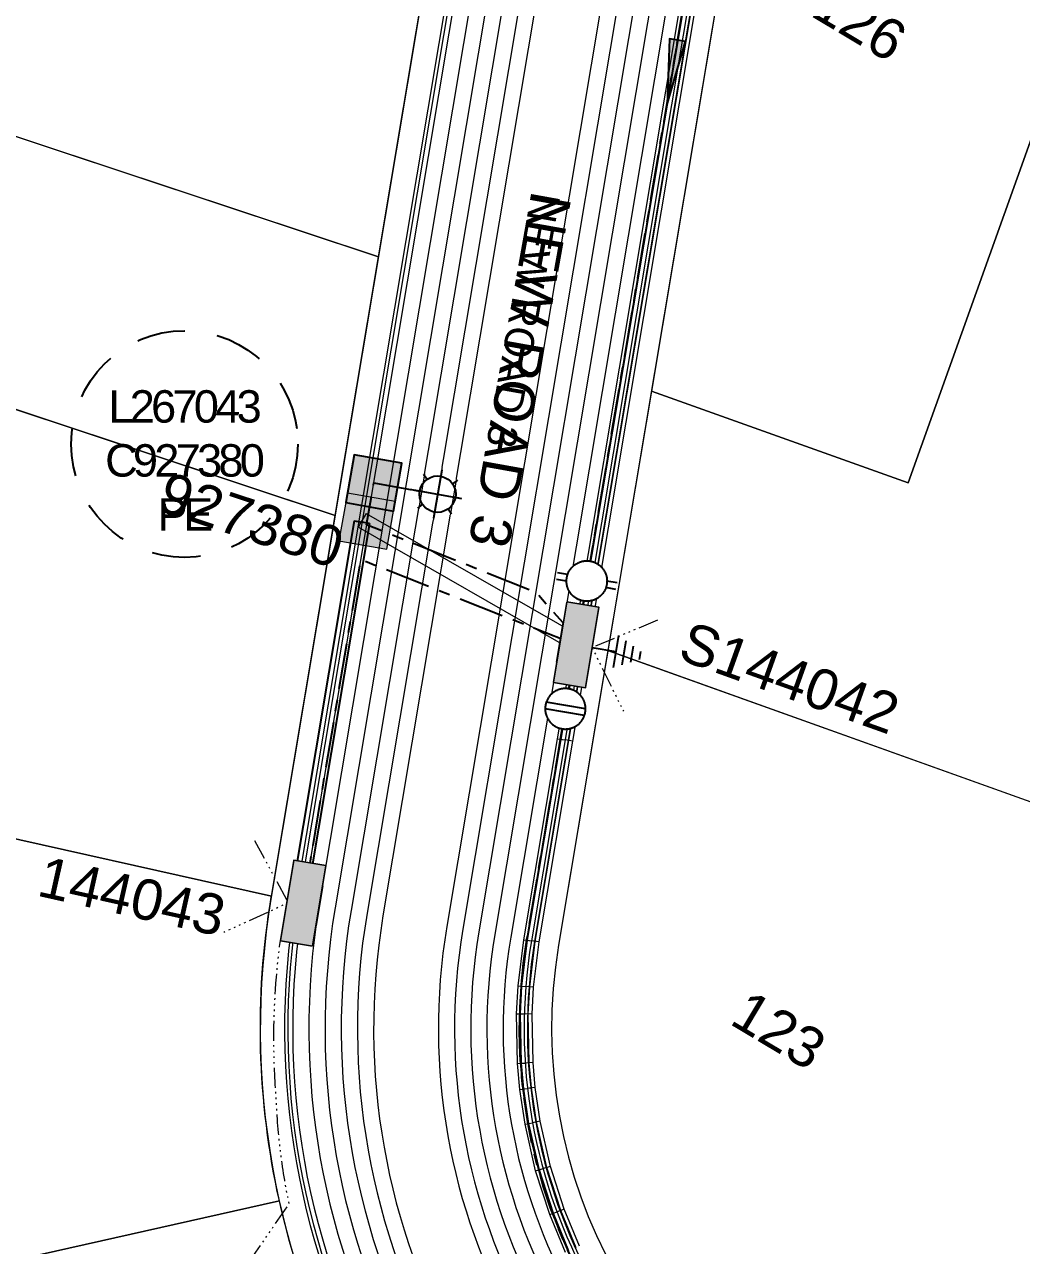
# Model space of a CAD drawing. Header units: metres. Extents: x 264965 to 265706, y 6180501 to 6181430.
# Drawn here: x 265396.2 to 265457.8, y 6180834.6 to 6180910 of the extents above; entities that cross this region are included whole.
import ezdxf
from ezdxf.enums import TextEntityAlignment as Align

# ---------------------------------------------------------------- set-up
doc = ezdxf.new("R2010")
doc.units = ezdxf.units.M
for name, pattern in [('Cable Exist UG', [7, 4, -1, 1, -1]), ('Dash', [5, 3, -2]), ('PHANTOMX2', [5.6, 2.5, -0.5, 0.15, -0.5, 0.15, -0.5, 0.15, -0.5, 0.15, -0.5])]:
    doc.linetypes.add(name, pattern=pattern)
doc.layers.get('0').update_dxf_attribs({"color": 6})
for name, color, linetype, lineweight in [('_User Miscellaneous1', 30, 'Continuous', 13), ('_User Miscellaneous10', 241, 'Continuous', 13), ('_User_HV_Exist', 1, 'Continuous', 25), ('_User_LV_Exist', 5, 'Continuous', 25), ('_User_SL_Exist', 4, 'Continuous', 25), ('Cadastre Developer_SP_NEW', 92, 'Continuous', 15)]:
    doc.layers.add(name, color=color, linetype=linetype, lineweight=lineweight)
doc.layers.add('_User Miscellaneous12', color=252, linetype='Continuous', lineweight=13, plot=False, transparency=0.5)
for name, color, linetype in [('Equip_LV_NEW', 2, 'Continuous'), ('Equip_SP_SL_EXT', 7, 'Continuous'), ('SupportsUG_SP_LV_EXT', 7, 'Continuous'), ('UG_Details_SP_MISC', 7, 'Continuous')]:
    doc.layers.add(name, color=color, linetype=linetype)
doc.styles.add('ARIAL', font='arial.ttf', dxfattribs={"height": 2})
doc.styles.add('SL_LABEL', font='arial.ttf', dxfattribs={"height": 2})
doc.styles.get("Standard").update_dxf_attribs({"font": 'arial.ttf'})
doc.linetypes.add('Cable New UG', pattern='A,6,-0.05,["X",Standard,S=1.8,R=0,X=0,Y=-0.94],-1.8', length=7.85)
doc.linetypes.add('Cable o', pattern='A,4,-0.01,["O",Standard,S=1.5,R=0,X=0,Y=-0.75],-1.6', length=5.61)

# ---------------------------------------------------------------- blocks, each defined once
blk = doc.blocks.new('LV_UG_LINKS_CLOSED_NEW')
at = {"layer": 'Equip_LV_NEW'}
for tag, flags, p in [('CONSTRUCTED_VOLTAGE', 9, (3.167, -1.833)), ('OPERATING_VOLTAGE', 9, (3.167, -2.167)), ('ORIENTATION', 9, (3.167, -2.333)), ('NO_PHASES', 9, (3.167, -2)), ('STATE', 9, (3.167, -2.5)), ('SWITCH_TYPE', 9, (3.167, -2.667)), ('USAGE', 9, (3.167, -2.833)), ('NOTES', 9, (3.167, -3)), ('TYPE', 9, (3.167, -3.833)), ('OWNED_BY', 9, (3.167, -3.167)), ('OPERATED_BY', 9, (3.167, -3.333)), ('MAINTAINED_BY', 9, (3.167, -3.5)), ('NUMBER_OF_PHASES', 9, (3.167, -3.667)), ('Z', 1, (3.167, -4))]:
    blk.add_attdef(tag, text='', height=0.167, dxfattribs=dict(at, flags=flags)).set_placement(p, align=Align.MIDDLE_LEFT)
blk.add_wipeout([(4, 1.25), (3.969, 1.25), (3.939, 1.248), (3.908, 1.247), (3.877, 1.244), (3.847, 1.241), (3.817, 1.236), (3.786, 1.232), (3.756, 1.226), (3.726, 1.22), (3.696, 1.213), (3.667, 1.205), (3.637, 1.196), (3.608, 1.187), (3.579, 1.177), (3.55, 1.166), (3.522, 1.155), (3.493, 1.143), (3.466, 1.13), (3.438, 1.117), (3.411, 1.102), (3.384, 1.088), (3.357, 1.072), (3.331, 1.056), (3.306, 1.039), (3.28, 1.022), (3.255, 1.004), (3.231, 0.985), (3.207, 0.966), (3.184, 0.947), (3.161, 0.926), (3.138, 0.905), (3.116, 0.884), (3.095, 0.862), (3.074, 0.839), (3.053, 0.816), (3.034, 0.793), (3.015, 0.769), (2.996, 0.745), (2.978, 0.72), (2.961, 0.694), (2.944, 0.669), (2.928, 0.643), (2.912, 0.616), (2.898, 0.589), (2.883, 0.562), (2.87, 0.534), (2.857, 0.507), (2.845, 0.478), (2.834, 0.45), (2.823, 0.421), (2.813, 0.392), (2.804, 0.363), (2.795, 0.333), (2.787, 0.304), (2.78, 0.274), (2.774, 0.244), (2.768, 0.214), (2.764, 0.183), (2.759, 0.153), (2.756, 0.123), (2.753, 0.092), (2.752, 0.061), (2.75, 0.031), (2.75, 0), (2.75, -0.031), (2.752, -0.061), (2.753, -0.092), (2.756, -0.123), (2.759, -0.153), (2.764, -0.183), (2.768, -0.214), (2.774, -0.244), (2.78, -0.274), (2.787, -0.304), (2.795, -0.333), (2.804, -0.363), (2.813, -0.392), (2.823, -0.421), (2.834, -0.45), (2.845, -0.478), (2.857, -0.507), (2.87, -0.534), (2.883, -0.562), (2.898, -0.589), (2.912, -0.616), (2.928, -0.643), (2.944, -0.669), (2.961, -0.694), (2.978, -0.72), (2.996, -0.745), (3.015, -0.769), (3.034, -0.793), (3.053, -0.816), (3.074, -0.839), (3.095, -0.862), (3.116, -0.884), (3.138, -0.905), (3.161, -0.926), (3.184, -0.947), (3.207, -0.966), (3.231, -0.985), (3.255, -1.004), (3.28, -1.022), (3.306, -1.039), (3.331, -1.056), (3.357, -1.072), (3.384, -1.088), (3.411, -1.102), (3.438, -1.117), (3.466, -1.13), (3.493, -1.143), (3.522, -1.155), (3.55, -1.166), (3.579, -1.177), (3.608, -1.187), (3.637, -1.196), (3.667, -1.205), (3.696, -1.213), (3.726, -1.22), (3.756, -1.226), (3.786, -1.232), (3.817, -1.236), (3.847, -1.241), (3.877, -1.244), (3.908, -1.247), (3.939, -1.248), (3.969, -1.25), (4, -1.25), (4.031, -1.25), (4.061, -1.248), (4.092, -1.247), (4.123, -1.244), (4.153, -1.241), (4.183, -1.236), (4.214, -1.232), (4.244, -1.226), (4.274, -1.22), (4.304, -1.213), (4.333, -1.205), (4.363, -1.196), (4.392, -1.187), (4.421, -1.177), (4.45, -1.166), (4.478, -1.155), (4.507, -1.143), (4.534, -1.13), (4.562, -1.117), (4.589, -1.102), (4.616, -1.088), (4.643, -1.072), (4.669, -1.056), (4.694, -1.039), (4.72, -1.022), (4.745, -1.004), (4.769, -0.985), (4.793, -0.966), (4.816, -0.947), (4.839, -0.926), (4.862, -0.905), (4.884, -0.884), (4.905, -0.862), (4.926, -0.839), (4.947, -0.816), (4.966, -0.793), (4.985, -0.769), (5.004, -0.745), (5.022, -0.72), (5.039, -0.694), (5.056, -0.669), (5.072, -0.643), (5.088, -0.616), (5.102, -0.589), (5.117, -0.562), (5.13, -0.534), (5.143, -0.507), (5.155, -0.478), (5.166, -0.45), (5.177, -0.421), (5.187, -0.392), (5.196, -0.363), (5.205, -0.333), (5.213, -0.304), (5.22, -0.274), (5.226, -0.244), (5.232, -0.214), (5.236, -0.183), (5.241, -0.153), (5.244, -0.123), (5.247, -0.092), (5.248, -0.061), (5.25, -0.031), (5.25, 0), (5.25, 0.031), (5.248, 0.061), (5.247, 0.092), (5.244, 0.123), (5.241, 0.153), (5.236, 0.183), (5.232, 0.214), (5.226, 0.244), (5.22, 0.274), (5.213, 0.304), (5.205, 0.333), (5.196, 0.363), (5.187, 0.392), (5.177, 0.421), (5.166, 0.45), (5.155, 0.478), (5.143, 0.507), (5.13, 0.534), (5.117, 0.562), (5.102, 0.589), (5.088, 0.616), (5.072, 0.643), (5.056, 0.669), (5.039, 0.694), (5.022, 0.72), (5.004, 0.745), (4.985, 0.769), (4.966, 0.793), (4.947, 0.816), (4.926, 0.839), (4.905, 0.862), (4.884, 0.884), (4.862, 0.905), (4.839, 0.926), (4.816, 0.947), (4.793, 0.966), (4.769, 0.985), (4.745, 1.004), (4.72, 1.022), (4.694, 1.039), (4.669, 1.056), (4.643, 1.072), (4.616, 1.088), (4.589, 1.102), (4.562, 1.117), (4.534, 1.13), (4.507, 1.143), (4.478, 1.155), (4.45, 1.166), (4.421, 1.177), (4.392, 1.187), (4.363, 1.196), (4.333, 1.205), (4.304, 1.213), (4.274, 1.22), (4.244, 1.226), (4.214, 1.232), (4.183, 1.236), (4.153, 1.241), (4.123, 1.244), (4.092, 1.247), (4.061, 1.248), (4.031, 1.25)]).dxf.layer = 'Equip_LV_NEW'
for p, q in [((3.792, 1.232), (3.792, -1.232)), ((4.208, 1.232), (4.208, -1.232))]:
    blk.add_line(p, q, dxfattribs=at)
at = {"layer": 'Equip_LV_NEW', "flags": 128}
blk.add_lwpolyline([(4, 1.25), (3.969, 1.25), (3.939, 1.248), (3.908, 1.247), (3.877, 1.244), (3.847, 1.241), (3.817, 1.236), (3.786, 1.232), (3.756, 1.226), (3.726, 1.22), (3.696, 1.213), (3.667, 1.205), (3.637, 1.196), (3.608, 1.187), (3.579, 1.177), (3.55, 1.166), (3.522, 1.155), (3.493, 1.143), (3.466, 1.13), (3.438, 1.117), (3.411, 1.102), (3.384, 1.088), (3.357, 1.072), (3.331, 1.056), (3.306, 1.039), (3.28, 1.022), (3.255, 1.004), (3.231, 0.985), (3.207, 0.966), (3.184, 0.947), (3.161, 0.926), (3.138, 0.905), (3.116, 0.884), (3.095, 0.862), (3.074, 0.839), (3.053, 0.816), (3.034, 0.793), (3.015, 0.769), (2.996, 0.745), (2.978, 0.72), (2.961, 0.694), (2.944, 0.669), (2.928, 0.643), (2.912, 0.616), (2.898, 0.589), (2.883, 0.562), (2.87, 0.534), (2.857, 0.507), (2.845, 0.478), (2.834, 0.45), (2.823, 0.421), (2.813, 0.392), (2.804, 0.363), (2.795, 0.333), (2.787, 0.304), (2.78, 0.274), (2.774, 0.244), (2.768, 0.214), (2.764, 0.183), (2.759, 0.153), (2.756, 0.123), (2.753, 0.092), (2.752, 0.061), (2.75, 0.031), (2.75, 0), (2.75, -0.031), (2.752, -0.061), (2.753, -0.092), (2.756, -0.123), (2.759, -0.153), (2.764, -0.183), (2.768, -0.214), (2.774, -0.244), (2.78, -0.274), (2.787, -0.304), (2.795, -0.333), (2.804, -0.363), (2.813, -0.392), (2.823, -0.421), (2.834, -0.45), (2.845, -0.478), (2.857, -0.507), (2.87, -0.534), (2.883, -0.562), (2.898, -0.589), (2.912, -0.616), (2.928, -0.643), (2.944, -0.669), (2.961, -0.694), (2.978, -0.72), (2.996, -0.745), (3.015, -0.769), (3.034, -0.793), (3.053, -0.816), (3.074, -0.839), (3.095, -0.862), (3.116, -0.884), (3.138, -0.905), (3.161, -0.926), (3.184, -0.947), (3.207, -0.966), (3.231, -0.985), (3.255, -1.004), (3.28, -1.022), (3.306, -1.039), (3.331, -1.056), (3.357, -1.072), (3.384, -1.088), (3.411, -1.102), (3.438, -1.117), (3.466, -1.13), (3.493, -1.143), (3.522, -1.155), (3.55, -1.166), (3.579, -1.177), (3.608, -1.187), (3.637, -1.196), (3.667, -1.205), (3.696, -1.213), (3.726, -1.22), (3.756, -1.226), (3.786, -1.232), (3.817, -1.236), (3.847, -1.241), (3.877, -1.244), (3.908, -1.247), (3.939, -1.248), (3.969, -1.25), (4, -1.25), (4.031, -1.25), (4.061, -1.248), (4.092, -1.247), (4.123, -1.244), (4.153, -1.241), (4.183, -1.236), (4.214, -1.232), (4.244, -1.226), (4.274, -1.22), (4.304, -1.213), (4.333, -1.205), (4.363, -1.196), (4.392, -1.187), (4.421, -1.177), (4.45, -1.166), (4.478, -1.155), (4.507, -1.143), (4.534, -1.13), (4.562, -1.117), (4.589, -1.102), (4.616, -1.088), (4.643, -1.072), (4.669, -1.056), (4.694, -1.039), (4.72, -1.022), (4.745, -1.004), (4.769, -0.985), (4.793, -0.966), (4.816, -0.947), (4.839, -0.926), (4.862, -0.905), (4.884, -0.884), (4.905, -0.862), (4.926, -0.839), (4.947, -0.816), (4.966, -0.793), (4.985, -0.769), (5.004, -0.745), (5.022, -0.72), (5.039, -0.694), (5.056, -0.669), (5.072, -0.643), (5.088, -0.616), (5.102, -0.589), (5.117, -0.562), (5.13, -0.534), (5.143, -0.507), (5.155, -0.478), (5.166, -0.45), (5.177, -0.421), (5.187, -0.392), (5.196, -0.363), (5.205, -0.333), (5.213, -0.304), (5.22, -0.274), (5.226, -0.244), (5.232, -0.214), (5.236, -0.183), (5.241, -0.153), (5.244, -0.123), (5.247, -0.092), (5.248, -0.061), (5.25, -0.031), (5.25, 0), (5.25, 0.031), (5.248, 0.061), (5.247, 0.092), (5.244, 0.123), (5.241, 0.153), (5.236, 0.183), (5.232, 0.214), (5.226, 0.244), (5.22, 0.274), (5.213, 0.304), (5.205, 0.333), (5.196, 0.363), (5.187, 0.392), (5.177, 0.421), (5.166, 0.45), (5.155, 0.478), (5.143, 0.507), (5.13, 0.534), (5.117, 0.562), (5.102, 0.589), (5.088, 0.616), (5.072, 0.643), (5.056, 0.669), (5.039, 0.694), (5.022, 0.72), (5.004, 0.745), (4.985, 0.769), (4.966, 0.793), (4.947, 0.816), (4.926, 0.839), (4.905, 0.862), (4.884, 0.884), (4.862, 0.905), (4.839, 0.926), (4.816, 0.947), (4.793, 0.966), (4.769, 0.985), (4.745, 1.004), (4.72, 1.022), (4.694, 1.039), (4.669, 1.056), (4.643, 1.072), (4.616, 1.088), (4.589, 1.102), (4.562, 1.117), (4.534, 1.13), (4.507, 1.143), (4.478, 1.155), (4.45, 1.166), (4.421, 1.177), (4.392, 1.187), (4.363, 1.196), (4.333, 1.205), (4.304, 1.213), (4.274, 1.22), (4.244, 1.226), (4.214, 1.232), (4.183, 1.236), (4.153, 1.241), (4.123, 1.244), (4.092, 1.247), (4.061, 1.248), (4.031, 1.25)], close=True, dxfattribs=at)
at = {"layer": 'Equip_LV_NEW', "flags": 9}
blk.add_attdef('ACTUAL_STATUS', text='', height=0.167, dxfattribs=at).set_placement((3.167, -1.667), align=Align.MIDDLE_LEFT)
blk = doc.blocks.new('LV_UG_LINKS_OPEN_NEW')
at = {"layer": 'Equip_LV_NEW'}
for tag, flags, p in [('CONSTRUCTED_VOLTAGE', 9, (3.167, -1.833)), ('OPERATING_VOLTAGE', 9, (3.167, -2.167)), ('ORIENTATION', 9, (3.167, -2.333)), ('NO_PHASES', 9, (3.167, -2)), ('STATE', 9, (3.167, -2.5)), ('SWITCH_TYPE', 9, (3.167, -2.667)), ('USAGE', 9, (3.167, -2.833)), ('NOTES', 9, (3.167, -3)), ('TYPE', 9, (3.167, -3.833)), ('OWNED_BY', 9, (3.167, -3.167)), ('OPERATED_BY', 9, (3.167, -3.333)), ('MAINTAINED_BY', 9, (3.167, -3.5)), ('NUMBER_OF_PHASES', 9, (3.167, -3.667)), ('Z', 1, (3.167, -4))]:
    blk.add_attdef(tag, text='', height=0.167, dxfattribs=dict(at, flags=flags)).set_placement(p, align=Align.MIDDLE_LEFT)
blk.add_wipeout([(4, 1.25), (3.969, 1.25), (3.939, 1.248), (3.908, 1.247), (3.877, 1.244), (3.847, 1.241), (3.817, 1.236), (3.786, 1.232), (3.756, 1.226), (3.726, 1.22), (3.696, 1.213), (3.667, 1.205), (3.637, 1.196), (3.608, 1.187), (3.579, 1.177), (3.55, 1.166), (3.522, 1.155), (3.493, 1.143), (3.466, 1.13), (3.438, 1.117), (3.411, 1.102), (3.384, 1.088), (3.357, 1.072), (3.331, 1.056), (3.306, 1.039), (3.28, 1.022), (3.255, 1.004), (3.231, 0.985), (3.207, 0.966), (3.184, 0.947), (3.161, 0.926), (3.138, 0.905), (3.116, 0.884), (3.095, 0.862), (3.074, 0.839), (3.053, 0.816), (3.034, 0.793), (3.015, 0.769), (2.996, 0.745), (2.978, 0.72), (2.961, 0.694), (2.944, 0.669), (2.928, 0.643), (2.912, 0.616), (2.898, 0.589), (2.883, 0.562), (2.87, 0.534), (2.857, 0.507), (2.845, 0.478), (2.834, 0.45), (2.823, 0.421), (2.813, 0.392), (2.804, 0.363), (2.795, 0.333), (2.787, 0.304), (2.78, 0.274), (2.774, 0.244), (2.768, 0.214), (2.764, 0.183), (2.759, 0.153), (2.756, 0.123), (2.753, 0.092), (2.752, 0.061), (2.75, 0.031), (2.75, 0), (2.75, -0.031), (2.752, -0.061), (2.753, -0.092), (2.756, -0.123), (2.759, -0.153), (2.764, -0.183), (2.768, -0.214), (2.774, -0.244), (2.78, -0.274), (2.787, -0.304), (2.795, -0.333), (2.804, -0.363), (2.813, -0.392), (2.823, -0.421), (2.834, -0.45), (2.845, -0.478), (2.857, -0.507), (2.87, -0.534), (2.883, -0.562), (2.898, -0.589), (2.912, -0.616), (2.928, -0.643), (2.944, -0.669), (2.961, -0.694), (2.978, -0.72), (2.996, -0.745), (3.015, -0.769), (3.034, -0.793), (3.053, -0.816), (3.074, -0.839), (3.095, -0.862), (3.116, -0.884), (3.138, -0.905), (3.161, -0.926), (3.184, -0.947), (3.207, -0.966), (3.231, -0.985), (3.255, -1.004), (3.28, -1.022), (3.306, -1.039), (3.331, -1.056), (3.357, -1.072), (3.384, -1.088), (3.411, -1.102), (3.438, -1.117), (3.466, -1.13), (3.493, -1.143), (3.522, -1.155), (3.55, -1.166), (3.579, -1.177), (3.608, -1.187), (3.637, -1.196), (3.667, -1.205), (3.696, -1.213), (3.726, -1.22), (3.756, -1.226), (3.786, -1.232), (3.817, -1.236), (3.847, -1.241), (3.877, -1.244), (3.908, -1.247), (3.939, -1.248), (3.969, -1.25), (4, -1.25), (4.031, -1.25), (4.061, -1.248), (4.092, -1.247), (4.123, -1.244), (4.153, -1.241), (4.183, -1.236), (4.214, -1.232), (4.244, -1.226), (4.274, -1.22), (4.304, -1.213), (4.333, -1.205), (4.363, -1.196), (4.392, -1.187), (4.421, -1.177), (4.45, -1.166), (4.478, -1.155), (4.507, -1.143), (4.534, -1.13), (4.562, -1.117), (4.589, -1.102), (4.616, -1.088), (4.643, -1.072), (4.669, -1.056), (4.694, -1.039), (4.72, -1.022), (4.745, -1.004), (4.769, -0.985), (4.793, -0.966), (4.816, -0.947), (4.839, -0.926), (4.862, -0.905), (4.884, -0.884), (4.905, -0.862), (4.926, -0.839), (4.947, -0.816), (4.966, -0.793), (4.985, -0.769), (5.004, -0.745), (5.022, -0.72), (5.039, -0.694), (5.056, -0.669), (5.072, -0.643), (5.088, -0.616), (5.102, -0.589), (5.117, -0.562), (5.13, -0.534), (5.143, -0.507), (5.155, -0.478), (5.166, -0.45), (5.177, -0.421), (5.187, -0.392), (5.196, -0.363), (5.205, -0.333), (5.213, -0.304), (5.22, -0.274), (5.226, -0.244), (5.232, -0.214), (5.236, -0.183), (5.241, -0.153), (5.244, -0.123), (5.247, -0.092), (5.248, -0.061), (5.25, -0.031), (5.25, 0), (5.25, 0.031), (5.248, 0.061), (5.247, 0.092), (5.244, 0.123), (5.241, 0.153), (5.236, 0.183), (5.232, 0.214), (5.226, 0.244), (5.22, 0.274), (5.213, 0.304), (5.205, 0.333), (5.196, 0.363), (5.187, 0.392), (5.177, 0.421), (5.166, 0.45), (5.155, 0.478), (5.143, 0.507), (5.13, 0.534), (5.117, 0.562), (5.102, 0.589), (5.088, 0.616), (5.072, 0.643), (5.056, 0.669), (5.039, 0.694), (5.022, 0.72), (5.004, 0.745), (4.985, 0.769), (4.966, 0.793), (4.947, 0.816), (4.926, 0.839), (4.905, 0.862), (4.884, 0.884), (4.862, 0.905), (4.839, 0.926), (4.816, 0.947), (4.793, 0.966), (4.769, 0.985), (4.745, 1.004), (4.72, 1.022), (4.694, 1.039), (4.669, 1.056), (4.643, 1.072), (4.616, 1.088), (4.589, 1.102), (4.562, 1.117), (4.534, 1.13), (4.507, 1.143), (4.478, 1.155), (4.45, 1.166), (4.421, 1.177), (4.392, 1.187), (4.363, 1.196), (4.333, 1.205), (4.304, 1.213), (4.274, 1.22), (4.244, 1.226), (4.214, 1.232), (4.183, 1.236), (4.153, 1.241), (4.123, 1.244), (4.092, 1.247), (4.061, 1.248), (4.031, 1.25)]).dxf.layer = 'Equip_LV_NEW'
for p, q in [((3.792, 1.863), (3.792, 1.232)), ((4.208, 1.863), (4.208, 1.232)), ((3.792, -1.232), (3.792, -1.863)), ((4.208, -1.232), (4.208, -1.863))]:
    blk.add_line(p, q, dxfattribs=at)
at = {"layer": 'Equip_LV_NEW', "flags": 128}
blk.add_lwpolyline([(4, 1.25), (3.969, 1.25), (3.939, 1.248), (3.908, 1.247), (3.877, 1.244), (3.847, 1.241), (3.817, 1.236), (3.786, 1.232), (3.756, 1.226), (3.726, 1.22), (3.696, 1.213), (3.667, 1.205), (3.637, 1.196), (3.608, 1.187), (3.579, 1.177), (3.55, 1.166), (3.522, 1.155), (3.493, 1.143), (3.466, 1.13), (3.438, 1.117), (3.411, 1.102), (3.384, 1.088), (3.357, 1.072), (3.331, 1.056), (3.306, 1.039), (3.28, 1.022), (3.255, 1.004), (3.231, 0.985), (3.207, 0.966), (3.184, 0.947), (3.161, 0.926), (3.138, 0.905), (3.116, 0.884), (3.095, 0.862), (3.074, 0.839), (3.053, 0.816), (3.034, 0.793), (3.015, 0.769), (2.996, 0.745), (2.978, 0.72), (2.961, 0.694), (2.944, 0.669), (2.928, 0.643), (2.912, 0.616), (2.898, 0.589), (2.883, 0.562), (2.87, 0.534), (2.857, 0.507), (2.845, 0.478), (2.834, 0.45), (2.823, 0.421), (2.813, 0.392), (2.804, 0.363), (2.795, 0.333), (2.787, 0.304), (2.78, 0.274), (2.774, 0.244), (2.768, 0.214), (2.764, 0.183), (2.759, 0.153), (2.756, 0.123), (2.753, 0.092), (2.752, 0.061), (2.75, 0.031), (2.75, 0), (2.75, -0.031), (2.752, -0.061), (2.753, -0.092), (2.756, -0.123), (2.759, -0.153), (2.764, -0.183), (2.768, -0.214), (2.774, -0.244), (2.78, -0.274), (2.787, -0.304), (2.795, -0.333), (2.804, -0.363), (2.813, -0.392), (2.823, -0.421), (2.834, -0.45), (2.845, -0.478), (2.857, -0.507), (2.87, -0.534), (2.883, -0.562), (2.898, -0.589), (2.912, -0.616), (2.928, -0.643), (2.944, -0.669), (2.961, -0.694), (2.978, -0.72), (2.996, -0.745), (3.015, -0.769), (3.034, -0.793), (3.053, -0.816), (3.074, -0.839), (3.095, -0.862), (3.116, -0.884), (3.138, -0.905), (3.161, -0.926), (3.184, -0.947), (3.207, -0.966), (3.231, -0.985), (3.255, -1.004), (3.28, -1.022), (3.306, -1.039), (3.331, -1.056), (3.357, -1.072), (3.384, -1.088), (3.411, -1.102), (3.438, -1.117), (3.466, -1.13), (3.493, -1.143), (3.522, -1.155), (3.55, -1.166), (3.579, -1.177), (3.608, -1.187), (3.637, -1.196), (3.667, -1.205), (3.696, -1.213), (3.726, -1.22), (3.756, -1.226), (3.786, -1.232), (3.817, -1.236), (3.847, -1.241), (3.877, -1.244), (3.908, -1.247), (3.939, -1.248), (3.969, -1.25), (4, -1.25), (4.031, -1.25), (4.061, -1.248), (4.092, -1.247), (4.123, -1.244), (4.153, -1.241), (4.183, -1.236), (4.214, -1.232), (4.244, -1.226), (4.274, -1.22), (4.304, -1.213), (4.333, -1.205), (4.363, -1.196), (4.392, -1.187), (4.421, -1.177), (4.45, -1.166), (4.478, -1.155), (4.507, -1.143), (4.534, -1.13), (4.562, -1.117), (4.589, -1.102), (4.616, -1.088), (4.643, -1.072), (4.669, -1.056), (4.694, -1.039), (4.72, -1.022), (4.745, -1.004), (4.769, -0.985), (4.793, -0.966), (4.816, -0.947), (4.839, -0.926), (4.862, -0.905), (4.884, -0.884), (4.905, -0.862), (4.926, -0.839), (4.947, -0.816), (4.966, -0.793), (4.985, -0.769), (5.004, -0.745), (5.022, -0.72), (5.039, -0.694), (5.056, -0.669), (5.072, -0.643), (5.088, -0.616), (5.102, -0.589), (5.117, -0.562), (5.13, -0.534), (5.143, -0.507), (5.155, -0.478), (5.166, -0.45), (5.177, -0.421), (5.187, -0.392), (5.196, -0.363), (5.205, -0.333), (5.213, -0.304), (5.22, -0.274), (5.226, -0.244), (5.232, -0.214), (5.236, -0.183), (5.241, -0.153), (5.244, -0.123), (5.247, -0.092), (5.248, -0.061), (5.25, -0.031), (5.25, 0), (5.25, 0.031), (5.248, 0.061), (5.247, 0.092), (5.244, 0.123), (5.241, 0.153), (5.236, 0.183), (5.232, 0.214), (5.226, 0.244), (5.22, 0.274), (5.213, 0.304), (5.205, 0.333), (5.196, 0.363), (5.187, 0.392), (5.177, 0.421), (5.166, 0.45), (5.155, 0.478), (5.143, 0.507), (5.13, 0.534), (5.117, 0.562), (5.102, 0.589), (5.088, 0.616), (5.072, 0.643), (5.056, 0.669), (5.039, 0.694), (5.022, 0.72), (5.004, 0.745), (4.985, 0.769), (4.966, 0.793), (4.947, 0.816), (4.926, 0.839), (4.905, 0.862), (4.884, 0.884), (4.862, 0.905), (4.839, 0.926), (4.816, 0.947), (4.793, 0.966), (4.769, 0.985), (4.745, 1.004), (4.72, 1.022), (4.694, 1.039), (4.669, 1.056), (4.643, 1.072), (4.616, 1.088), (4.589, 1.102), (4.562, 1.117), (4.534, 1.13), (4.507, 1.143), (4.478, 1.155), (4.45, 1.166), (4.421, 1.177), (4.392, 1.187), (4.363, 1.196), (4.333, 1.205), (4.304, 1.213), (4.274, 1.22), (4.244, 1.226), (4.214, 1.232), (4.183, 1.236), (4.153, 1.241), (4.123, 1.244), (4.092, 1.247), (4.061, 1.248), (4.031, 1.25)], close=True, dxfattribs=at)
at = {"layer": 'Equip_LV_NEW', "flags": 9}
blk.add_attdef('ACTUAL_STATUS', text='', height=0.167, dxfattribs=at).set_placement((3.167, -1.667), align=Align.MIDDLE_LEFT)
blk = doc.blocks.new('*U641')
at = {"layer": '_User_LV_Exist'}
for p, q in [((2.5, 1), (2.5, -1)), ((3, 0.75), (3, -0.75)), ((3.5, 0.5), (3.5, -0.5)), ((4, 0.25), (4, -0.25))]:
    blk.add_line(p, q, dxfattribs=at)
at = {"width": 0.9}
blk.add_attdef('ASSET_NUM', text='', height=2, dxfattribs=at).set_placement((4, 2), align=Align.MIDDLE_LEFT)
for tag, p, flags in [('SUBURB', (-2, 0), 1), ('STREETNAME', (-1.8, 0), 9), ('PARENT', (-1.6, 0), 9), ('NOTES', (-1.4, 0), 9), ('LOCATION', (-1.2, 0), 9), ('LEGEND', (-1, 0), 9), ('USAGE', (-0.8, 0), 9), ('SUPPORT_TYPE', (-0.6, 0), 9), ('STATE', (-0.4, 0), 9), ('OWNED_BY', (-0.2, 0), 9)]:
    blk.add_attdef(tag, p, '', height=0.2, rotation=270, dxfattribs=dict(flags=flags))
blk.add_wipeout([(1, 2.5), (1, -2.5), (-1, -2.5), (-1, 2.5)])
at = {"layer": 'SupportsUG_SP_LV_EXT'}
h = blk.add_hatch(color=256, dxfattribs=at)
h.dxf.hatch_style = 1
h.paths.add_polyline_path([(-1, 2.5), (-1, -1.25), (-1, 1.25), (-1, -2.5), (1, -2.5), (1, 2.5)])
blk.add_lwpolyline([(-1, 2.5), (-1, -1.25), (-1, 1.25), (-1, -2.5), (1, -2.5), (1, 2.5)], close=True)
at = {"layer": '_User_LV_Exist'}
blk.add_line((1, 0), (2.5, 0), dxfattribs=at)
at = {"layer": 'Equip_LV_NEW', "ltscale": 10, "xscale": -1, "rotation": 270}
blk.add_blockref('LV_UG_LINKS_OPEN_NEW', (0, 0), dxfattribs=at)
at = {"layer": 'Equip_LV_NEW', "ltscale": 10, "rotation": 270}
blk.add_blockref('LV_UG_LINKS_CLOSED_NEW', (0, 0), dxfattribs=at)
blk = doc.blocks.new('*U917')
at = {"width": 0.9}
blk.add_attdef('ASSET_NUM', text='', height=2, dxfattribs=at).set_placement((4, 2), align=Align.MIDDLE_LEFT)
for tag, p, flags in [('SUBURB', (-2, 0), 1), ('STREETNAME', (-1.8, 0), 9), ('PARENT', (-1.6, 0), 9), ('NOTES', (-1.4, 0), 9), ('LOCATION', (-1.2, 0), 9), ('LEGEND', (-1, 0), 9), ('USAGE', (-0.8, 0), 9), ('SUPPORT_TYPE', (-0.6, 0), 9), ('STATE', (-0.4, 0), 9), ('OWNED_BY', (-0.2, 0), 9)]:
    blk.add_attdef(tag, p, '', height=0.2, rotation=270, dxfattribs=dict(flags=flags))
blk.add_wipeout([(-0.998, -2.501), (-1.002, 2.499), (0.998, 2.501), (1.002, -2.499)])
at = {"layer": 'SupportsUG_SP_LV_EXT'}
h = blk.add_hatch(color=256, dxfattribs=at)
h.dxf.hatch_style = 1
h.paths.add_polyline_path([(1.002, -2.499), (0.999, 1.251), (1.001, -1.249), (0.998, 2.501), (-1.002, 2.499), (-0.998, -2.501)])
blk.add_lwpolyline([(1.002, -2.499), (0.999, 1.251), (1.001, -1.249), (0.998, 2.501), (-1.002, 2.499), (-0.998, -2.501)], close=True)
blk = doc.blocks.new('*U838')
at = {"layer": 'Equip_SP_SL_EXT'}
h = blk.add_hatch(color=256, dxfattribs=at)
h.dxf.hatch_style = 1
h.paths.add_polyline_path([(-1.702, 1.266), (-1.266, -1.702), (1.702, -1.266), (1.266, 1.702)])
blk.add_lwpolyline([(-1.702, 1.266), (-1.266, -1.702), (1.702, -1.266), (1.266, 1.702)], close=True)
at = {"width": 0.9, "flags": 8}
blk.add_attdef('ASSET_NUM', text='', height=2, dxfattribs=at).set_placement((4, 2), align=Align.MIDDLE_LEFT)
at = {"flags": 1}
blk.add_attdef('Z', (-2.351, -1.813), '', height=0.2, rotation=270, dxfattribs=at)
at = {"flags": 9}
for tag, p in [('NOTES', (-2, -1.813)), ('SUBURB', (-1.8, -1.813)), ('STREETNAME', (-1.6, -1.813)), ('LOCATION', (-1.4, -1.813)), ('LEGEND', (-1.2, -1.813)), ('USAGE', (-1, -1.813)), ('STATE', (-0.8, -1.813)), ('OWNED_BY', (-0.6, -1.813)), ('COLUMN_TYPE', (-0.4, -1.813)), ('STREET_CODE', (-0.2, -1.813)), ('STRUCTURE_PLANT_NUMBER', (0.031, -1.813))]:
    blk.add_attdef(tag, text='', height=0.2, rotation=270, dxfattribs=at).set_placement(p, align=Align.MIDDLE_LEFT)
blk = doc.blocks.new('*U241')
for tag, height, rotation, flags, p in [('LANTNUMBER', 0.2, 270, 9, (-1.4, 2.6)), ('LOUTREACH', 0.2, 270, 9, (-1.4, 2.2)), ('LOUTREACHVOCAB', 0.2, 270, 9, (-1.4, 2)), ('LRATECODE', 0.2, 270, 9, (-1.4, 1.8)), ('LREMOVE', 0.2, 270, 9, (-1.4, 1.6)), ('LREPLACE', 0.2, 270, 9, (-1.4, 1.4)), ('LTYPEVOCAB', 0.2, 270, 9, (-1.4, 1)), ('LEGEND', 0.2, 270, 9, (-1.4, 0.8)), ('LTYPE', 0.2, 270, 9, (-1.4, 1.2)), ('SUBURB', 0.2, 270, 9, (-1.4, 0.6)), ('STREETNAME', 0.2, 270, 9, (-1.4, 0.4)), ('LOCATION', 0.2, 270, 9, (-1.4, 0.2)), ('LNEW', 0.2, 270, 9, (-6.4, 0)), ('LMASTVOCAB', 0.2, 270, 9, (-6.2, 0)), ('LMAST', 0.2, 270, 9, (-6, 0)), ('LLAMPVOCAB', 0.2, 270, 9, (-5.8, 0)), ('LLAMP', 0.2, 270, 9, (-5.6, 0)), ('LEXIST', 0.2, 270, 9, (-5.4, 0)), ('LCHARGE3PERCENT', 0.2, 270, 9, (-5.2, 0)), ('LCHARGE3', 0.2, 270, 9, (-5, 0)), ('LCHARGE2PERCENT', 0.2, 270, 9, (-4.8, 0)), ('LCHARGE2', 0.2, 270, 9, (-4.6, 0)), ('LCHARGE1PERCENT', 0.2, 270, 9, (-4.4, 0)), ('LCHARGE1', 0.2, 270, 9, (-4.2, 0)), ('LCATEGORY', 0.2, 270, 9, (-4, 0)), ('LBRACKETVOCAB', 0.2, 270, 9, (-3.8, 0)), ('LBRACKET', 0.2, 270, 9, (-3.6, 0)), ('LKINGHEIGHT', 0.2, 270, 9, (-3.4, 0)), ('CREPLACE', 0.2, 270, 9, (-3.2, 0)), ('CREMOVE', 0.2, 270, 9, (-3, 0)), ('CNUMBER', 0.2, 270, 9, (-2.8, 0)), ('CNEW', 0.2, 270, 9, (-2.6, 0)), ('CEXIST', 0.2, 270, 9, (-2.4, 0)), ('USAGE', 0.2, 270, 9, (-2.2, 0)), ('STATE', 0.2, 270, 9, (-2, 0)), ('OWNED_BY', 0.2, 270, 9, (-1.8, 0)), ('ORIENTATION', 0.2, 270, 9, (-1.6, 0)), ('OPERATING_VOLTAGE', 0.2, 270, 9, (-1.4, 0)), ('MAINTAINED_BY', 0.2, 270, 9, (-1.4, -0.663)), ('NOTES', 0.2, 270, 9, (-1.4, 0)), ('NO_PHASES', 0.2, 270, 9, (-1.2, 0)), ('LANTERN_TYPE', 0.2, 270, 9, (-1, 0)), ('LANTERN_PURPOSE', 0.2, 270, 9, (-0.8, 0)), ('CONTROL_TYPE', 0.2, 270, 9, (-0.6, 0)), ('CONSTRUCTED_VOLTAGE', 0.2, 270, 9, (-0.4, 0)), ('LNUMBER', 1, 350, 8, (6.718, -2.212))]:
    blk.add_attdef(tag, text='', height=height, rotation=rotation, dxfattribs=dict(flags=flags)).set_placement(p, align=Align.MIDDLE_LEFT)
at = {"style": 'SL_LABEL'}
for tag, height, rotation, flags, p in [('ASSET_NUM', 1, 350, 8, (7.065, -0.242)), ('STREET_CODE', 0.001, 270, 9, (0.001, 0))]:
    blk.add_attdef(tag, text='', height=height, rotation=rotation, dxfattribs=dict(at, flags=flags)).set_placement(p, align=Align.MIDDLE_LEFT)
for tag, p, height, flags in [('OPERATED_BY', (-1.4, -0.407), 0.2, 9), ('Z', (0, 0), 0.001, 1)]:
    blk.add_attdef(tag, p, '', height=height, rotation=270, dxfattribs=dict(flags=flags))
blk.add_wipeout([(5.599, -0.999), (4.798, -1.935), (3.644, -2.368), (2.709, -1.566), (2.275, -0.413), (3.077, 0.523), (4.23, 0.956), (5.166, 0.154)])
for p, q in [((4.198, 0.771), (3.677, -2.183)), ((4.198, 0.771), (4.133, 0.402)), ((3.077, 0.523), (3.292, 0.216)), ((5.166, 0.154), (4.859, -0.061)), ((-0.002, -0.011), (2.829, -0.511)), ((2.46, -0.446), (5.415, -0.967)), ((2.709, -1.566), (3.016, -1.351)), ((5.045, -0.901), (5.415, -0.967)), ((3.742, -1.814), (3.677, -2.183)), ((4.798, -1.935), (4.583, -1.628))]:
    blk.add_line(p, q)
blk.add_circle((3.937, -0.706), 1.125)
blk = doc.blocks.new('*U821')
h = blk.add_hatch(color=256)
h.dxf.hatch_style = 1
h.paths.add_polyline_path([(3.989, 0.298), (-0.037, 0.499), (0.037, -0.499)])
blk.add_line((0.499, 0.037), (3.989, 0.298))
at = {"flags": 128}
blk.add_lwpolyline([(3.989, 0.298), (-0.037, 0.499), (0.037, -0.499)], close=True, dxfattribs=at)
blk.add_circle((0, 0), 0.0001)

msp = doc.modelspace()

# ---------------------------------------------------------------- linework, layer by layer
at = {"layer": '_User Miscellaneous1', "ltscale": 0.5}
for p, q in [((265429.088, 6180865.891), (265447.935, 6180978.379)), ((265429.324, 6180865.851), (265448.155, 6180978.235)), ((265429.798, 6180865.772), (265448.593, 6180977.948)), ((265430.035, 6180865.732), (265448.812, 6180977.804)), ((265416.538, 6180879.342), (265412.603, 6180855.858)), ((265417.485, 6180879.183), (265413.55, 6180855.699)), ((265416.538, 6180879.342), (265417.011, 6180879.262)), ((265417.485, 6180879.183), (265417.011, 6180879.262)), ((265427.008, 6180853.479), (265429.088, 6180865.891)), ((265427.246, 6180853.445), (265429.324, 6180865.851)), ((265427.721, 6180853.376), (265429.798, 6180865.772)), ((265427.958, 6180853.341), (265430.035, 6180865.732)), ((265429.088, 6180865.891), (265429.561, 6180865.812)), ((265429.088, 6180865.891), (265429.561, 6180865.812)), ((265429.324, 6180865.851), (265429.561, 6180865.812)), ((265429.324, 6180865.851), (265429.561, 6180865.812)), ((265430.035, 6180865.732), (265429.561, 6180865.812)), ((265430.035, 6180865.732), (265429.561, 6180865.812)), ((265429.798, 6180865.772), (265429.561, 6180865.812)), ((265429.798, 6180865.772), (265429.561, 6180865.812)), ((265412.603, 6180855.858), (265413.077, 6180855.779)), ((265413.55, 6180855.699), (265413.077, 6180855.779)), ((265426.657, 6180850.628), (265427.008, 6180853.479)), ((265426.896, 6180850.607), (265427.246, 6180853.445)), ((265427.008, 6180853.479), (265427.483, 6180853.41)), ((265427.246, 6180853.445), (265427.483, 6180853.41)), ((265427.375, 6180850.565), (265427.721, 6180853.376)), ((265427.958, 6180853.341), (265427.483, 6180853.41)), ((265427.721, 6180853.376), (265427.483, 6180853.41)), ((265427.614, 6180850.544), (265427.958, 6180853.341)), ((265426.565, 6180848.897), (265426.657, 6180850.628)), ((265426.657, 6180850.628), (265427.136, 6180850.586)), ((265426.805, 6180848.893), (265426.896, 6180850.607)), ((265426.896, 6180850.607), (265427.136, 6180850.586)), ((265427.614, 6180850.544), (265427.136, 6180850.586)), ((265427.375, 6180850.565), (265427.136, 6180850.586)), ((265427.286, 6180848.885), (265427.375, 6180850.565)), ((265427.526, 6180848.881), (265427.614, 6180850.544)), ((265426.625, 6180845.831), (265426.565, 6180848.897)), ((265426.565, 6180848.897), (265427.046, 6180848.889)), ((265426.865, 6180845.845), (265426.805, 6180848.893)), ((265426.805, 6180848.893), (265427.046, 6180848.889)), ((265427.526, 6180848.881), (265427.046, 6180848.889)), ((265427.286, 6180848.885), (265427.046, 6180848.889)), ((265427.344, 6180845.871), (265427.286, 6180848.885)), ((265427.584, 6180845.884), (265427.526, 6180848.881)), ((265426.625, 6180845.831), (265427.104, 6180845.858)), ((265426.769, 6180844.234), (265426.625, 6180845.831)), ((265426.865, 6180845.845), (265427.104, 6180845.858)), ((265427.007, 6180844.262), (265426.865, 6180845.845)), ((265427.584, 6180845.884), (265427.104, 6180845.858)), ((265427.344, 6180845.871), (265427.104, 6180845.858)), ((265427.484, 6180844.319), (265427.344, 6180845.871)), ((265427.722, 6180844.347), (265427.584, 6180845.884)), ((265426.769, 6180844.234), (265427.246, 6180844.291)), ((265427.086, 6180842.088), (265426.769, 6180844.234)), ((265427.007, 6180844.262), (265427.246, 6180844.291)), ((265427.322, 6180842.132), (265427.007, 6180844.262)), ((265427.722, 6180844.347), (265427.246, 6180844.291)), ((265427.484, 6180844.319), (265427.246, 6180844.291)), ((265427.794, 6180842.22), (265427.484, 6180844.319)), ((265428.03, 6180842.264), (265427.722, 6180844.347)), ((265427.086, 6180842.088), (265427.558, 6180842.176)), ((265427.741, 6180839.21), (265427.086, 6180842.088)), ((265427.322, 6180842.132), (265427.558, 6180842.176)), ((265427.972, 6180839.273), (265427.322, 6180842.132)), ((265428.03, 6180842.264), (265427.558, 6180842.176)), ((265427.794, 6180842.22), (265427.558, 6180842.176)), ((265428.436, 6180839.4), (265427.794, 6180842.22)), ((265428.667, 6180839.464), (265428.03, 6180842.264)), ((265427.741, 6180839.21), (265428.204, 6180839.337)), ((265428.614, 6180836.497), (265427.741, 6180839.21)), ((265427.972, 6180839.273), (265428.204, 6180839.337)), ((265428.839, 6180836.58), (265427.972, 6180839.273)), ((265428.667, 6180839.464), (265428.204, 6180839.337)), ((265428.436, 6180839.4), (265428.204, 6180839.337)), ((265429.29, 6180836.745), (265428.436, 6180839.4)), ((265429.515, 6180836.828), (265428.667, 6180839.464)), ((265429.515, 6180836.828), (265429.064, 6180836.663)), ((265429.29, 6180836.745), (265429.064, 6180836.663)), ((265430.238, 6180834.455), (265429.29, 6180836.745)), ((265430.456, 6180834.557), (265429.515, 6180836.828)), ((265428.614, 6180836.497), (265429.064, 6180836.663)), ((265429.585, 6180834.15), (265428.614, 6180836.497)), ((265428.839, 6180836.58), (265429.064, 6180836.663)), ((265429.803, 6180834.252), (265428.839, 6180836.58))]:
    msp.add_line(p, q, dxfattribs=at)
at = {"layer": '_User Miscellaneous1', "lineweight": 0}
for p, q in [((265417.269, 6180879.794), (265417.031, 6180879.378)), ((265417.269, 6180879.794), (265430.775, 6180872.051)), ((265416.792, 6180878.961), (265417.031, 6180879.378)), ((265416.792, 6180878.961), (265430.298, 6180871.218)), ((265430.298, 6180871.218), (265430.537, 6180871.634)), ((265430.775, 6180872.051), (265430.537, 6180871.634))]:
    msp.add_line(p, q, dxfattribs=at)
at = {"layer": '_User Miscellaneous10', "color": 1, "transparency": 33554534}
for points in [[(265446.118, 6180814.681), (265483.891, 6180799.248, 0.427339), (265531.407, 6180820.457), (265568.092, 6180923.092, -0.010572), (265572.673, 6180935.102), (265567.643, 6180946.621), (265484.942, 6180977.657, 0.025783), (265455.866, 6180986.89), (265445.359, 6180980.069), (265424.229, 6180853.956, 0.350626)], [(265446.874, 6180816.533), (265484.648, 6180801.099, 0.427339), (265529.524, 6180821.13), (265565.305, 6180921.237, -0.011402), (265570.503, 6180935.072), (265566.149, 6180945.046), (265484.239, 6180975.785, 0.025032), (265456.213, 6180984.731), (265447.186, 6180978.871), (265426.201, 6180853.625, 0.350626)]]:
    msp.add_lwpolyline(points, format="xyb", close=True, dxfattribs=at)
at = {"layer": '_User Miscellaneous10', "color": 5, "transparency": 33554534}
for points in [[(265446.496, 6180815.607), (265484.27, 6180800.173, 0.427339), (265530.466, 6180820.793), (265567.15, 6180923.429, -0.010226), (265571.588, 6180935.087), (265566.896, 6180945.833), (265484.591, 6180976.721, 0.025409), (265456.04, 6180985.811), (265446.273, 6180979.47), (265425.215, 6180853.791, 0.350626)], [(265447.252, 6180817.458), (265485.026, 6180802.025, 0.427339), (265528.582, 6180821.466), (265565.267, 6180924.102, -0.00954), (265569.419, 6180935.056), (265565.401, 6180944.258), (265483.888, 6180974.849, 0.024654), (265456.385, 6180983.65), (265448.1, 6180978.271), (265427.187, 6180853.46, 0.350626)]]:
    msp.add_lwpolyline(points, format="xyb", close=True, dxfattribs=at)
at = {"layer": '_User Miscellaneous10', "color": 6, "transparency": 33554534}
msp.add_lwpolyline([(265447.366, 6180817.736), (265485.14, 6180802.302, 0.427339), (265528.3, 6180821.567), (265564.984, 6180924.203, -0.009438), (265569.094, 6180935.051), (265565.177, 6180944.022), (265483.783, 6180974.568, 0.02454), (265456.437, 6180983.326), (265448.374, 6180978.092), (265427.483, 6180853.41, 0.350626)], format="xyb", close=True, dxfattribs=at)
at = {"layer": '_User Miscellaneous10', "color": 4, "transparency": 33554534}
msp.add_lwpolyline([(265447.441, 6180817.921), (265485.215, 6180802.488, 0.427339), (265528.111, 6180821.635), (265564.796, 6180924.27, -0.00937), (265568.877, 6180935.048), (265565.028, 6180943.864), (265483.712, 6180974.381, 0.024464), (265456.471, 6180983.11), (265448.557, 6180977.972), (265427.681, 6180853.377, 0.350626)], format="xyb", close=True, dxfattribs=at)
at = {"layer": '_User Miscellaneous10'}
msp.add_lwpolyline([(265448.009, 6180819.31), (265485.783, 6180803.876, 0.427339), (265526.699, 6180822.14), (265563.383, 6180924.775, -0.008862), (265567.252, 6180935.022), (265563.907, 6180942.683), (265483.185, 6180972.976, 0.023891), (265456.727, 6180981.488), (265449.927, 6180977.073), (265429.16, 6180853.13, 0.350626)], format="xyb", close=True, dxfattribs=at)
at = {"layer": '_User_LV_Exist', "linetype": 'Cable Exist UG', "ltscale": 0.7, "transparency": 33554687}
msp.add_lwpolyline([(265440.977, 6180935.759), (265430.241, 6180871.684)], dxfattribs=at)
at = {"layer": '_User_LV_Exist', "linetype": 'Cable Exist UG', "ltscale": 0.7, "transparency": 33554687, "flags": 128}
msp.add_lwpolyline([(265430.241, 6180871.684), (265416.927, 6180876.944), (265413.38, 6180855.774)], dxfattribs=at)
at = {"layer": '_User_LV_Exist', "linetype": 'Cable Exist UG', "ltscale": 0.7, "transparency": 33554687}
msp.add_lwpolyline([(265430.241, 6180871.684), (265427.187, 6180853.46, 0.350626), (265447.252, 6180817.458), (265479.204, 6180804.403)], format="xyb", dxfattribs=at)
at = {"layer": '_User_SL_Exist', "linetype": 'Dash'}
msp.add_circle((265406.053, 6180884.09), 7, dxfattribs=at)
at = {"layer": 'Cadastre Developer_SP_NEW', "transparency": 33554687}
for points in [[(265466.74, 6180926.36), (265442.927, 6180935.298), (265434.896, 6180887.364), (265450.76, 6180881.689)], [(265421.911, 6180918.791), (265375.854, 6180930.355), (265372.913, 6180910.615), (265418.032, 6180895.643)], [(265488.273, 6180918.277), (265466.74, 6180926.36), (265450.76, 6180881.689), (265434.896, 6180887.364), (265432.21, 6180871.332), (265467.024, 6180858.878)], [(265415.356, 6180879.673), (265379.193, 6180891.673), (265371.645, 6180865.05), (265411.418, 6180856.166)]]:
    msp.add_lwpolyline(points, close=True, dxfattribs=at)
for points in [[(265468.254, 6180858.438), (265432.21, 6180871.332), (265429.16, 6180853.13, 0.350626), (265448.009, 6180819.31), (265452.178, 6180817.606)], [(265411.407, 6180856.104), (265411.418, 6180856.166), (265371.645, 6180865.05), (265364.385, 6180841.019), (265387.886, 6180831.959), (265411.908, 6180837.345, -0.096635)], [(265391.084, 6180824.477), (265414.29, 6180829.681, -0.041019), (265411.908, 6180837.345), (265387.886, 6180831.959), (265364.385, 6180841.019), (265341.358, 6180801.899, 0.011188), (265370.262, 6180784.968)]]:
    msp.add_lwpolyline(points, format="xyb", close=True, dxfattribs=at)
at = {"layer": 'UG_Details_SP_MISC', "lineweight": 0}
for p, q in [((265417.269, 6180879.794), (265417.031, 6180879.378)), ((265417.269, 6180879.794), (265430.775, 6180872.051)), ((265416.792, 6180878.961), (265417.031, 6180879.378)), ((265416.792, 6180878.961), (265430.298, 6180871.218)), ((265430.298, 6180871.218), (265430.537, 6180871.634)), ((265430.775, 6180872.051), (265430.537, 6180871.634))]:
    msp.add_line(p, q, dxfattribs=at)
at = {"layer": 'UG_Details_SP_MISC', "ltscale": 0.5}
for p, q in [((265416.538, 6180879.342), (265412.603, 6180855.858)), ((265417.485, 6180879.183), (265413.55, 6180855.699)), ((265416.538, 6180879.342), (265417.011, 6180879.262)), ((265417.485, 6180879.183), (265417.011, 6180879.262)), ((265412.603, 6180855.858), (265413.077, 6180855.779)), ((265413.55, 6180855.699), (265413.077, 6180855.779))]:
    msp.add_line(p, q, dxfattribs=at)

# ---------------------------------------------------------------- block references
at = {"layer": '_User_LV_Exist', "color": 2, "linetype": 'Cable New UG', "lineweight": 0, "ltscale": 10, "rotation": 256.4959249505599}
msp.add_blockref('*U821', (265436.502, 6180909.036), dxfattribs=at)

# ---------------------------------------------------------------- texts
at = {"layer": '_User_HV_Exist'}
msp.add_text('NEW ROAD 3', height=1.8, rotation=259.84513, dxfattribs=at).set_placement((265427.496, 6180899.736))
at = {"layer": '_User_LV_Exist'}
msp.add_text('NEW ROAD 3', height=1.8, rotation=259.84513, dxfattribs=at).set_placement((265427.496, 6180899.736))
at = {"layer": '_User_SL_Exist', "insert": (265405.962, 6180883.079), "char_height": 2, "attachment_point": 5}
msp.add_mtext('{\\T0.8;L267043\\PC927380\\PPE}', dxfattribs=at)
at = {"layer": 'Cadastre Developer_SP_NEW', "transparency": 33554687, "style": 'ARIAL'}
for s, p in [('126', (265444.631, 6180910.591)), ('123', (265439.643, 6180848.319))]:
    msp.add_text(s, height=2.5, rotation=329.12694, dxfattribs=at).set_placement(p)

# ---------------------------------------------------------------- next in the draw order: block references
at = {"layer": '_User_SL_Exist', "linetype": 'Cable o'}
msp.add_blockref('*U241', (265417.745, 6180881.7), dxfattribs=at)

# ---------------------------------------------------------------- next in the draw order: linework, layer by layer
at = {"layer": '_User Miscellaneous10'}
msp.add_lwpolyline([(265304.878, 6180825.875, 0.147536), (265345.183, 6180910.475), (265357.289, 6180989.694), (265368.655, 6180997.889), (265428.377, 6180987.643), (265432.479, 6180981.866), (265411.407, 6180856.104, 0.350626), (265441.201, 6180802.647)], format="xyb", dxfattribs=at)
at = {"layer": '_User Miscellaneous10', "color": 5, "transparency": 33554534}
msp.add_lwpolyline([(265445.739, 6180813.755), (265483.513, 6180798.322, 0.427339), (265532.349, 6180820.12), (265569.033, 6180922.756, -0.010919), (265573.758, 6180935.115), (265568.39, 6180947.409), (265485.293, 6180978.594, 0.026155), (265455.692, 6180987.969), (265444.446, 6180980.668), (265423.242, 6180854.121, 0.350626)], format="xyb", close=True, dxfattribs=at)
at = {"layer": '_User Miscellaneous12', "color": 1, "transparency": 33554534}
for points in [[(265299.697, 6180830.582, 0.147536), (265338.263, 6180911.533), (265350.813, 6180993.655), (265366.944, 6181005.285), (265432.411, 6180994.053), (265439.861, 6180983.561), (265418.311, 6180854.947, 0.350626), (265443.848, 6180809.127)], [(265301.177, 6180829.237, 0.147536), (265340.24, 6180911.231), (265352.663, 6180992.523), (265367.433, 6181003.171), (265431.258, 6180992.222), (265437.752, 6180983.077), (265416.339, 6180855.278, 0.350626), (265443.092, 6180807.275)], [(265302.657, 6180827.892, 0.147536), (265342.217, 6180910.929), (265354.513, 6180991.392), (265367.922, 6181001.058), (265430.106, 6180990.39), (265435.643, 6180982.593), (265414.366, 6180855.608, 0.350626), (265442.335, 6180805.424)]]:
    msp.add_lwpolyline(points, format="xyb", dxfattribs=at)
at = {"layer": '_User Miscellaneous12', "color": 5, "transparency": 33554534}
for points in [[(265300.437, 6180829.91, 0.147536), (265339.252, 6180911.382), (265351.738, 6180993.089), (265367.189, 6181004.228), (265431.835, 6180993.137), (265438.806, 6180983.319), (265417.325, 6180855.113, 0.350626), (265443.47, 6180808.201)], [(265301.917, 6180828.565, 0.147536), (265341.229, 6180911.08), (265353.588, 6180991.958), (265367.678, 6181002.115), (265430.682, 6180991.306), (265436.697, 6180982.835), (265415.352, 6180855.443, 0.350626), (265442.714, 6180806.35)], [(265303.397, 6180827.22, 0.147536), (265343.206, 6180910.778), (265355.438, 6180990.826), (265368.166, 6181000.002), (265429.53, 6180989.474), (265434.588, 6180982.35), (265413.38, 6180855.774, 0.350626), (265441.957, 6180804.498)]]:
    msp.add_lwpolyline(points, format="xyb", dxfattribs=at)
at = {"layer": '_User Miscellaneous12', "color": 6, "transparency": 33554534}
msp.add_lwpolyline([(265303.619, 6180827.018, 0.147536), (265343.502, 6180910.732), (265355.716, 6180990.656), (265368.24, 6180999.685), (265429.357, 6180989.2), (265434.272, 6180982.278), (265413.084, 6180855.823, 0.350626), (265441.844, 6180804.221)], format="xyb", dxfattribs=at)
at = {"layer": '_User Miscellaneous12', "color": 4, "transparency": 33554534}
msp.add_lwpolyline([(265303.767, 6180826.883, 0.147536), (265343.7, 6180910.702), (265355.901, 6180990.543), (265368.289, 6180999.474), (265429.242, 6180989.017), (265434.061, 6180982.229), (265412.887, 6180855.856, 0.350626), (265441.768, 6180804.035)], format="xyb", dxfattribs=at)
at = {"layer": '_User Miscellaneous12', "color": 1, "transparency": 33554534}
msp.add_lwpolyline([(265445.361, 6180812.83), (265483.135, 6180797.396, 0.427339), (265533.291, 6180819.784), (265569.975, 6180922.419, -0.011268), (265574.843, 6180935.129), (265569.138, 6180948.196), (265485.645, 6180979.53, 0.026525), (265455.516, 6180989.047), (265443.532, 6180981.267), (265422.256, 6180854.286, 0.350626)], format="xyb", close=True, dxfattribs=at)
at = {"layer": '_User_SL_Exist', "linetype": 'Cable Exist UG', "ltscale": 0.7, "transparency": 33554687, "flags": 128}
msp.add_lwpolyline([(265430.734, 6180871.601), (265427.776, 6180874.908), (265417.297, 6180879.103), (265417.743, 6180881.689)], dxfattribs=at)
at = {"layer": 'Cadastre Developer_SP_NEW', "transparency": 33554687}
msp.add_lwpolyline([(265346.541, 6180919.366), (265345.183, 6180910.475, -0.011113), (265343.935, 6180903.373), (265415.356, 6180879.673), (265418.032, 6180895.643)], format="xyb", close=True, dxfattribs=at)

# ---------------------------------------------------------------- next in the draw order: block references
at = {"layer": '_User Miscellaneous1'}
ref = msp.add_blockref('*U838', (265417.326, 6180879.326), dxfattribs=dict(at, rotation=161.642181287965))
ref.add_attrib('ASSET_NUM', '927380', dxfattribs={"layer": '0', "height": 2.5, "rotation": 341.64218}).set_placement((265404.647, 6180881.234), align=Align.MIDDLE_LEFT)
at = {"layer": '_User_SL_Exist', "rotation": 161.642181287965}
msp.add_blockref('*U838', (265417.743, 6180881.689), dxfattribs=at)

# ---------------------------------------------------------------- next in the draw order: texts
at = {"layer": '_User Miscellaneous1'}
msp.add_text('NEW ROAD 3', height=2.5, rotation=259.84513, dxfattribs=at).set_placement((265427.496, 6180899.736))

# ---------------------------------------------------------------- next in the draw order: block references
ref = msp.add_blockref('*U641', (265430.241, 6180871.684), dxfattribs=dict(at, rotation=350.4882945614652))
ref.add_attrib('ASSET_NUM', 'S144042', dxfattribs={"layer": '0', "height": 2.5, "rotation": 340.3162}).set_placement((265436.856, 6180872.013), align=Align.MIDDLE_LEFT)
ref = msp.add_blockref('*U917', (265413.372, 6180855.729), dxfattribs=dict(at, rotation=350.4882945614652))
ref.add_attrib('ASSET_NUM', '144043', dxfattribs={"layer": '0', "height": 2.5, "rotation": 347.40909}).set_placement((265397.119, 6180857.434), align=Align.MIDDLE_LEFT)

# ---------------------------------------------------------------- next in the draw order: linework, layer by layer
at = {"layer": '_User Miscellaneous1', "linetype": 'PHANTOMX2', "ltscale": 0.5, "flags": 128}
for points in [[(265435.277, 6180873.203), (265431.227, 6180871.519), (265433.169, 6180867.585)], [(265410.378, 6180859.614), (265412.461, 6180855.754), (265408.475, 6180853.924)]]:
    msp.add_lwpolyline(points, dxfattribs=at)
msp.add_lwpolyline([(265410.032, 6180833.554), (265412.517, 6180837.169, -0.021496), (265411.966, 6180840.506, -0.021496), (265411.704, 6180843.878, -0.019152), (265411.57, 6180847.366, -0.033361), (265411.975, 6180853.428)], format="xyb", dxfattribs=at)

# ---------------------------------------------------------------- next in the draw order: block references
at = {"layer": '_User_LV_Exist'}
ref = msp.add_blockref('*U641', (265430.241, 6180871.684), dxfattribs=dict(at, rotation=350.4882945614652))
ref.add_attrib('ASSET_NUM', 'S144042', dxfattribs={"layer": '0', "height": 2.5, "rotation": 340.3162}).set_placement((265436.856, 6180872.013), align=Align.MIDDLE_LEFT)
ref = msp.add_blockref('*U917', (265413.372, 6180855.729), dxfattribs=dict(at, rotation=350.4882945614652))
ref.add_attrib('ASSET_NUM', '144043', dxfattribs={"layer": '0', "height": 2.5, "rotation": 347.40909}).set_placement((265397.119, 6180857.434), align=Align.MIDDLE_LEFT)

# ---------------------------------------------------------------- next in the draw order: block references
at = {"layer": '_User Miscellaneous1'}
ref = msp.add_blockref('*U641', (265430.241, 6180871.684), dxfattribs=dict(at, rotation=350.4882945614652))
ref.add_attrib('ASSET_NUM', 'S144042', dxfattribs={"layer": '0', "height": 2.5, "rotation": 340.3162}).set_placement((265436.856, 6180872.013), align=Align.MIDDLE_LEFT)
ref = msp.add_blockref('*U917', (265413.372, 6180855.729), dxfattribs=dict(at, rotation=350.4882945614652))
ref.add_attrib('ASSET_NUM', '144043', dxfattribs={"layer": '0', "height": 2.5, "rotation": 347.40909}).set_placement((265397.119, 6180857.434), align=Align.MIDDLE_LEFT)

doc.saveas('drawing.dxf')
